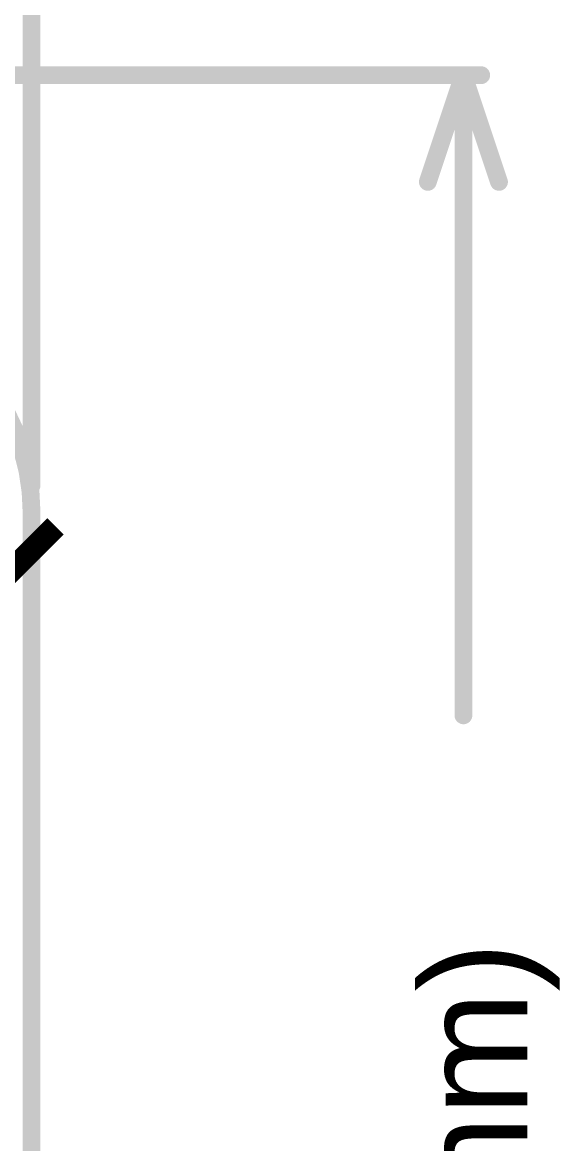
# Model space of a CAD drawing. Header units: inches. Extents: x 92 to 372, y 57 to 122.
# Drawn here: x 144.35 to 152.02, y 75.77 to 91.78 of the extents above; entities that cross this region are included whole.
import ezdxf

# ---------------------------------------------------------------- set-up
doc = ezdxf.new("R2010")
doc.units = ezdxf.units.IN
for name, color, linetype in [('Board Outline', 216, 'Continuous'), ('Dimension', 6, 'Continuous'), ('Top Overlay', 2, 'Continuous')]:
    doc.layers.add(name, color=color, linetype=linetype)
doc.styles.add('Arial', font='', dxfattribs={"height": 0.2})
doc.styles.add('Arial_Bold', font='', dxfattribs={"height": 0.2})
doc.styles.get('Arial').set_extended_font_data('Arial')
doc.styles.get('Arial_Bold').set_extended_font_data('Arial', bold=True)

msp = doc.modelspace()

# ---------------------------------------------------------------- linework, layer by layer
at = {"layer": 'Board Outline'}
for points in [[(143.601, 86.91, 0.254, 0.254, -0.198912), (144.48, 84.788, 0.254, 0.254, 0)], [(144.48, 65.274, 0.254, 0.254, 0), (144.48, 84.788, 0.254, 0.254, 0)]]:
    msp.add_lwpolyline(points, format="xyseb", dxfattribs=at)
msp.add_lwpolyline([(144.416, 84.788, 0.127, 0.127, 1), (144.543, 84.788, 0.127, 0.127, 1)], format="xyseb", close=True, dxfattribs=at)
msp.add_lwpolyline([(144.416, 84.788, 0.127, 0.127, 1), (144.543, 84.788, 0.127, 0.127, 1)], format="xyseb", close=True, dxfattribs=at)
at = {"layer": 'Dimension'}
for points in [[(144.48, 85.169, 0.254, 0.254, 0), (144.48, 100.787, 0.254, 0.254, 0)], [(138.618, 91.031, 0.254, 0.254, 0), (150.901, 91.031, 0.254, 0.254, 0)], [(150.139, 89.507, 0.254, 0.254, 0), (150.647, 91.031, 0.254, 0.254, 0)], [(150.647, 81.887, 0.254, 0.254, 0), (150.647, 91.031, 0.254, 0.254, 0)], [(150.647, 91.031, 0.254, 0.254, 0), (151.155, 89.507, 0.254, 0.254, 0)]]:
    msp.add_lwpolyline(points, format="xyseb", dxfattribs=at)
for points in [[(150.584, 91.031, 0.127, 0.127, 1), (150.711, 91.031, 0.127, 0.127, 1)], [(150.584, 91.031, 0.127, 0.127, 1), (150.711, 91.031, 0.127, 0.127, 1)], [(150.584, 91.031, 0.127, 0.127, 1), (150.711, 91.031, 0.127, 0.127, 1)], [(150.838, 91.031, 0.127, 0.127, 1), (150.965, 91.031, 0.127, 0.127, 1)], [(150.076, 89.507, 0.127, 0.127, 1), (150.203, 89.507, 0.127, 0.127, 1)], [(151.092, 89.507, 0.127, 0.127, 1), (151.219, 89.507, 0.127, 0.127, 1)], [(144.416, 85.169, 0.127, 0.127, 1), (144.543, 85.169, 0.127, 0.127, 1)], [(150.584, 81.887, 0.127, 0.127, 1), (150.711, 81.887, 0.127, 0.127, 1)]]:
    msp.add_lwpolyline(points, format="xyseb", close=True, dxfattribs=at)

# ---------------------------------------------------------------- texts
at = {"layer": 'Dimension', "style": 'Arial'}
msp.add_text('32.00 (mm)', height=1.524, rotation=90, dxfattribs=at).set_placement((151.562, 67.769))
at = {"layer": 'Top Overlay', "style": 'Arial_Bold'}
msp.add_text('LED2', height=2, rotation=45, dxfattribs=at).set_placement((139.967, 79.5))

doc.saveas('drawing.dxf')
